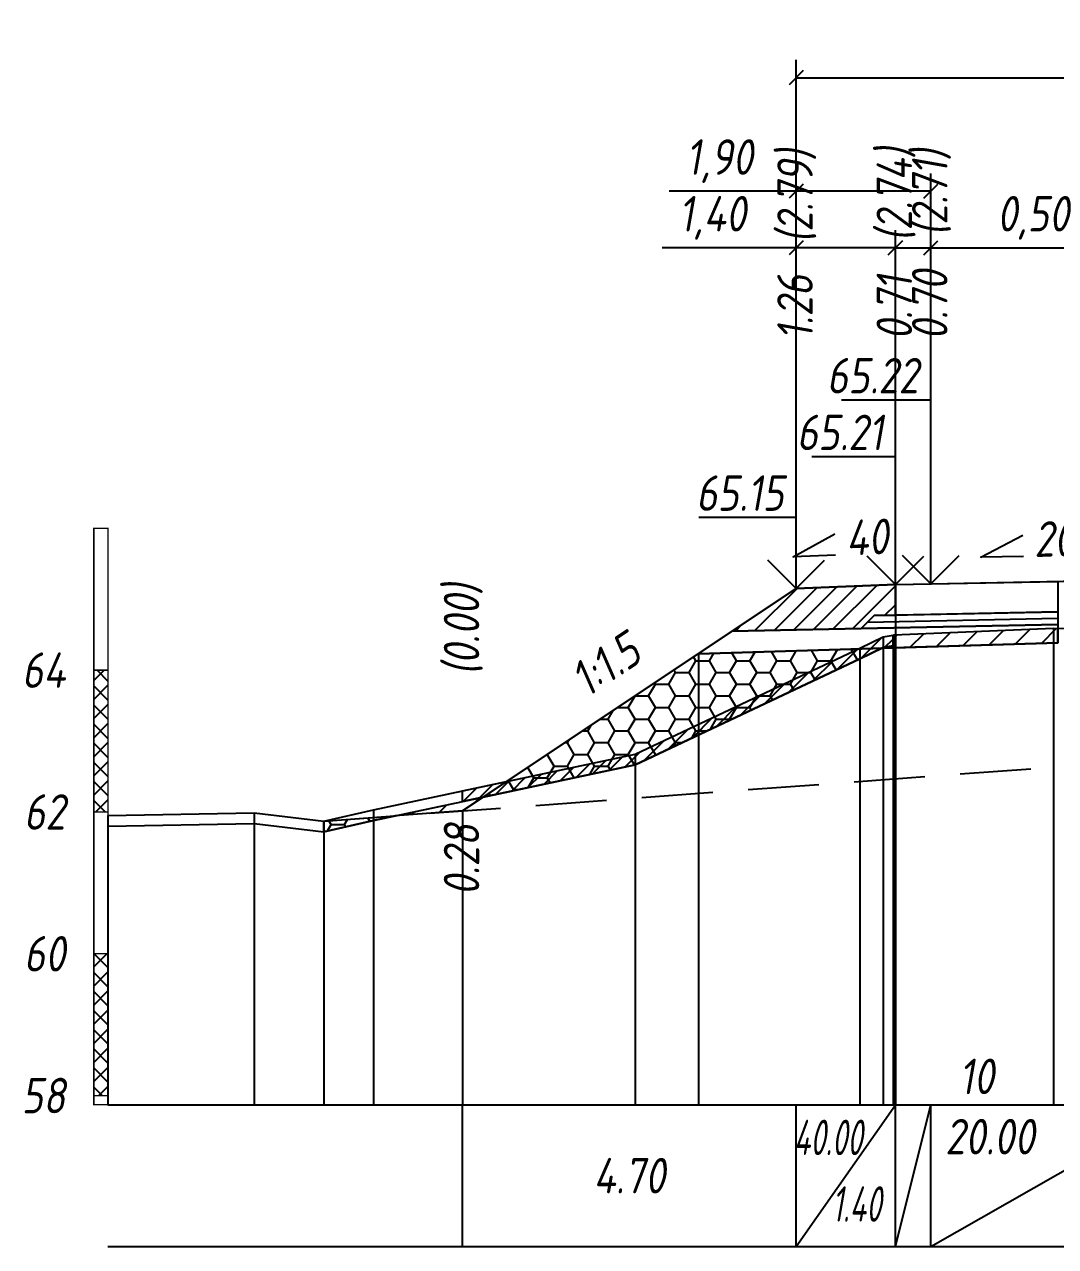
# Model space of a CAD drawing. Extents: x -717 to 1451, y -133302 to 233.
# Drawn here: x -347.6 to -274.9, y -131646.6 to -131560.4 of the extents above; entities that cross this region are included whole.
import ezdxf
from ezdxf.enums import TextEntityAlignment as Align

# ---------------------------------------------------------------- set-up
doc = ezdxf.new("R2010")
doc.units = 0
doc.linetypes.add('штриховая', pattern=[0.75, 0.5, -0.25])
for name, color, linetype in [('Интерполированный поперечник', 2, 'Continuous'), ('Код_514', 1, 'Continuous'), ('Контур_0', 7, 'Continuous'), ('Контур_2521', 7, 'Continuous'), ('Контур_2564', 7, 'Continuous'), ('Контур_2660', 7, 'Continuous'), ('Контур_2665', 7, 'Continuous'), ('Контур_400', 7, 'Continuous'), ('Контур_508', 7, 'Continuous'), ('Контур_512', 7, 'Continuous'), ('Контур_513', 7, 'Continuous'), ('Контур_818', 7, 'Continuous'), ('Красный поперечник', 1, 'Continuous'), ('Линейка абсолютных высот', 7, 'Continuous'), ('Объём_2501', 7, 'Continuous'), ('Объём_2564', 7, 'Continuous'), ('Объём_2650', 7, 'Continuous'), ('Объём_2660', 7, 'Continuous'), ('Объём_2661', 7, 'Continuous'), ('Объём_2665', 7, 'Continuous'), ('Объём_2666', 7, 'Continuous'), ('Объём_2667', 7, 'Continuous'), ('Объём_2668', 7, 'Continuous'), ('Объём_2669', 7, 'Continuous'), ('Объём_2675', 7, 'Continuous'), ('Откосы', 7, 'Continuous'), ('Отметки покрытия', 7, 'Continuous'), ('Рабочие отметки', 7, 'Continuous'), ('Рабочие отметки доп.', 7, 'Continuous'), ('Слои выравнивания', 7, 'Continuous'), ('Таблица', 7, 'Continuous'), ('Уклоны проезжей части', 7, 'Continuous'), ('Черный поперечник', 3, 'Continuous')]:
    doc.layers.add(name, color=color, linetype=linetype)
for name, color, linetype, true_color in [('Контур_2540', 2, 'Continuous', 0xffff00), ('Контур_2560', 2, 'Continuous', 0xffff00), ('Контур_2561', 7, 'Continuous', 0xff8040), ('Контур_2562', 3, 'Continuous', 0x00ff00), ('Контур_2563', 7, 'Continuous', 0xff8000), ('Контур_2570', 7, 'Continuous', 0x80ff00), ('Контур_2736', 4, 'Continuous', 0x00ffff), ('Контур_2737', 4, 'Continuous', 0x00ffff), ('Контур_2738', 4, 'Continuous', 0x00ffff), ('Контур_2739', 4, 'Continuous', 0x00ffff), ('Контур_2741', 4, 'Continuous', 0x00ffff), ('Контур_2742', 4, 'Continuous', 0x00ffff), ('Контур_2743', 4, 'Continuous', 0x00ffff), ('Контур_2744', 7, 'Continuous', 0xa4ffff), ('Контур_2745', 7, 'Continuous', 0xa4ffff), ('Контур_2747', 4, 'Continuous', 0x00ffff), ('Контур_2748', 4, 'Continuous', 0x00ffff), ('Контур_2749', 4, 'Continuous', 0x00ffff), ('Контур_2750', 4, 'Continuous', 0x00ffff), ('Контур_2751', 4, 'Continuous', 0x00ffff), ('Контур_2752', 4, 'Continuous', 0x00ffff), ('Контур_402', 7, 'Continuous', 0xff6464), ('Контур_703', 4, 'Continuous', 0x00ffff), ('Контур_705', 4, 'Continuous', 0x00ffff), ('Контур_707', 4, 'Continuous', 0x00ffff), ('Контур_720', 131, 'Continuous', 0xaaffff), ('Объём_2500', 7, 'Continuous', 0xc0c0c0), ('Объём_2520', 7, 'Continuous', 0x80ffff), ('Объём_2540', 2, 'Continuous', 0xffff00), ('Объём_2560', 2, 'Continuous', 0xffff00), ('Объём_2561', 7, 'Continuous', 0xff8040), ('Объём_2562', 3, 'Continuous', 0x00ff00), ('Объём_2563', 7, 'Continuous', 0xff8000), ('Объём_2570', 7, 'Continuous', 0x80ff00), ('Объём_2600', 7, 'Continuous', 0x808000), ('Объём_2746', 2, 'Continuous', 0xffff00)]:
    doc.layers.add(name, color=color, linetype=linetype, true_color=true_color)
doc.styles.get("Standard").update_dxf_attribs({"font": 'txt', "height": 2.5})
doc.styles.add('М', font='romand.shx', dxfattribs={"width": 0.8, "oblique": 10, "height": 2.5})
doc.dimstyles.new('ISO-25', dxfattribs={"dimtxt": 2.5, "dimasz": 2.5, "dimexe": 1.25, "dimexo": 0.625, "dimtad": 1, "dimtxsty": 'Standard', "dimcen": 2.5, "dimadec": 0, "dimazin": 0, "dimtfac": 1, "dimtmove": 0, "dimatfit": 3, "dimfxl": 1, "dimarcsym": 0})
pattern_1 = [(45.00000125, (-421.661, 26.4397), (-0.6735192404, 0.673519211), []), (135.00000034, (-421.661, 26.4397), (-0.673519222, -0.67351923), [])]
pattern_2 = [(0, (-421.661, 26.4397), (1.42875, 0.8248891935), [0.9525, -1.905]), (120, (-421.661, 26.4397), (-1.428749997, 0.824889199), [0.9525, -1.905]), (60, (-421.661, 26.4397), (3e-09, 1.6497783924), [-1.905, 0.9525])]
pattern_3 = [(45, (-421.661, 26.4397), (-0.898025612, 0.898025612), [])]

# ---------------------------------------------------------------- blocks, each defined once
blk = doc.blocks.new('_Oblique')
at = {"color": 0, "linetype": 'ByBlock', "lineweight": -2}
blk.add_line((-0.5, -0.5), (0.5, 0.5), dxfattribs=at)
blk = doc.blocks.new('*D2794')
at = {"color": 0, "lineweight": -2, "transparency": 16777216}
for p, q in [((-293.15, -131599.597), (-293.15, -131574.882)), ((-286.15, -131599.317), (-286.15, -131574.882)), ((-293.15, -131576.132), (-302.59, -131576.132)), ((-286.15, -131576.132), (-293.15, -131576.132))]:
    blk.add_line(p, q, dxfattribs=at)
at = {"layer": 'Defpoints', "color": 0, "transparency": 16777216}
for p in [(-286.15, -131576.132), (-293.15, -131600.222), (-286.15, -131599.942)]:
    blk.add_point(p, dxfattribs=at)
at = {"color": 0, "lineweight": -2, "transparency": 16777216, "rotation": 180}
blk.add_blockref('_Oblique', (-293.15, -131576.132), dxfattribs=at)
at = {"color": 0, "lineweight": -2, "transparency": 16777216}
blk.add_blockref('_Oblique', (-286.15, -131576.132), dxfattribs=at)
at = {"color": 0, "transparency": 16777216, "insert": (-299.05, -131574.019), "char_height": 2.5, "width": 8.75, "attachment_point": 5, "style": 'М'}
blk.add_mtext('1,40', dxfattribs=at)
blk = doc.blocks.new('*D2796')
at = {"color": 0, "lineweight": -2, "transparency": 16777216}
for p, q in [((-286.15, -131599.317), (-286.15, -131574.882)), ((-283.65, -131599.267), (-283.65, -131574.882)), ((-286.15, -131576.132), (-283.65, -131576.132)), ((-283.65, -131576.132), (-272.677, -131576.132))]:
    blk.add_line(p, q, dxfattribs=at)
at = {"layer": 'Defpoints', "color": 0, "transparency": 16777216}
for p in [(-283.65, -131576.132), (-283.65, -131599.892), (-286.15, -131599.942)]:
    blk.add_point(p, dxfattribs=at)
at = {"color": 0, "lineweight": -2, "transparency": 16777216, "rotation": 180}
blk.add_blockref('_Oblique', (-286.15, -131576.132), dxfattribs=at)
at = {"color": 0, "lineweight": -2, "transparency": 16777216}
blk.add_blockref('_Oblique', (-283.65, -131576.132), dxfattribs=at)
at = {"color": 0, "transparency": 16777216, "insert": (-276.439, -131574.019), "char_height": 2.5, "width": 9.16667, "attachment_point": 5, "style": 'М'}
blk.add_mtext('0,50', dxfattribs=at)
blk = doc.blocks.new('*D2799')
at = {"color": 0, "lineweight": -2, "transparency": 16777216}
for p, q in [((-293.15, -131599.597), (-293.15, -131570.882)), ((-283.65, -131599.267), (-283.65, -131570.882)), ((-293.15, -131572.132), (-302.093, -131572.132)), ((-283.65, -131572.132), (-293.15, -131572.132))]:
    blk.add_line(p, q, dxfattribs=at)
at = {"layer": 'Defpoints', "color": 0, "transparency": 16777216}
for p in [(-283.65, -131572.132), (-283.65, -131599.892), (-293.15, -131600.222)]:
    blk.add_point(p, dxfattribs=at)
at = {"color": 0, "lineweight": -2, "transparency": 16777216, "rotation": 180}
blk.add_blockref('_Oblique', (-293.15, -131572.132), dxfattribs=at)
at = {"color": 0, "lineweight": -2, "transparency": 16777216}
blk.add_blockref('_Oblique', (-283.65, -131572.132), dxfattribs=at)
at = {"color": 0, "transparency": 16777216, "insert": (-298.553, -131570.019), "char_height": 2.5, "width": 8.75, "attachment_point": 5, "style": 'М'}
blk.add_mtext('1,90', dxfattribs=at)
blk = doc.blocks.new('*D2800')
at = {"color": 0, "lineweight": -2, "transparency": 16777216}
for p, q in [((-293.15, -131599.597), (-293.15, -131562.882)), ((-176.072, -131600.13), (-176.072, -131562.882)), ((-293.15, -131564.132), (-176.072, -131564.132))]:
    blk.add_line(p, q, dxfattribs=at)
at = {"layer": 'Defpoints', "color": 0, "transparency": 16777216}
for p in [(-176.072, -131564.132), (-293.15, -131600.222), (-176.072, -131600.755)]:
    blk.add_point(p, dxfattribs=at)
at = {"color": 0, "lineweight": -2, "transparency": 16777216, "rotation": 180}
blk.add_blockref('_Oblique', (-293.15, -131564.132), dxfattribs=at)
at = {"color": 0, "lineweight": -2, "transparency": 16777216}
blk.add_blockref('_Oblique', (-176.072, -131564.132), dxfattribs=at)
at = {"color": 0, "transparency": 16777216, "insert": (-234.611, -131562.019), "char_height": 2.5, "width": 12.5, "attachment_point": 5, "style": 'М'}
blk.add_mtext('23,42', dxfattribs=at)

msp = doc.modelspace()

# ---------------------------------------------------------------- hatches: boundary and pattern name
at = {"layer": 'Линейка абсолютных высот'}
h = msp.add_hatch(dxfattribs=at)
h.set_pattern_fill('ANSI37', scale=0.3, style=0)
h.set_pattern_definition(pattern_1)
h.paths.add_polyline_path([(-341.661, -131615.913), (-341.661, -131605.913), (-342.661, -131605.913), (-342.661, -131615.913)])
h = msp.add_hatch(dxfattribs=at)
h.set_pattern_fill('ANSI37', scale=0.3, style=0)
h.set_pattern_definition(pattern_1)
h.paths.add_polyline_path([(-341.661, -131635.913), (-341.661, -131625.913), (-342.661, -131625.913), (-342.661, -131635.913)])
at = {"layer": 'Объём_2563'}
h = msp.add_hatch(dxfattribs=at)
h.set_pattern_fill('ANSI31', color=256, scale=0.3)
h.set_pattern_definition([(45, (-421.661, 26.4397), (-0.673519209, 0.673519209), [])])
h.paths.add_polyline_path([(-293.15, -131600.159), (-286.15, -131599.879), (-286.15, -131602.029), (-287.65, -131602.059), (-288.568, -131602.978), (-297.65, -131603.159)])
at = {"layer": 'Объём_2570'}
h = msp.add_hatch(dxfattribs=at)
h.set_pattern_fill('ANSI31', color=256, scale=0.2)
h.set_pattern_definition([(45, (-421.661, 26.43966), (-0.449012806, 0.449012806), [])])
h.paths.add_polyline_path([(-286.317, -131604.192), (-287.019, -131604.316), (-288.647, -131605.108), (-304.498, -131612.583), (-316.661, -131615.174), (-316.661, -131614.424), (-304.498, -131611.833), (-288.647, -131604.358), (-287.019, -131603.566), (-286.317, -131603.442)])
at = {"layer": 'Объём_2600'}
h = msp.add_hatch(dxfattribs=at)
h.set_pattern_fill('ANSI31', color=6, scale=0.4)
h.set_pattern_definition(pattern_3)
h.paths.add_polyline_path([(-286.259, -131603.433), (-275.015, -131602.959), (-274.706, -131602.964), (-274.706, -131603.991), (-287.117, -131604.364), (-287.019, -131604.316), (-286.317, -131604.192), (-286.317, -131603.442)])
h = msp.add_hatch(dxfattribs=at)
h.set_pattern_fill('HONEY', color=5, scale=0.3)
h.set_pattern_definition(pattern_2)
h.paths.add_polyline_path([(-300.037, -131604.751), (-287.117, -131604.364), (-288.647, -131605.108), (-304.498, -131612.583), (-315.207, -131614.864)])
h = msp.add_hatch(dxfattribs=at)
h.set_pattern_fill('ANSI31', color=6, scale=0.4)
h.set_pattern_definition(pattern_3)
h.paths.add_polyline_path([(-315.207, -131614.864), (-316.661, -131615.834), (-321.413, -131616.186)])
h = msp.add_hatch(dxfattribs=at)
h.set_pattern_fill('HONEY', color=5, scale=0.3)
h.set_pattern_definition(pattern_2)
h.paths.add_polyline_path([(-322.952, -131616.514), (-326.455, -131617.31), (-326.455, -131616.56), (-321.413, -131616.186)])

# ---------------------------------------------------------------- linework, layer by layer
at = {"layer": 'Интерполированный поперечник', "linetype": 'штриховая', "ltscale": 10, "flags": 128}
msp.add_lwpolyline([(-326.455, -131616.56), (-176.573, -131605.439)], dxfattribs=at)
at = {"layer": 'Код_514'}
for p, q in [((-316.661, -131646.56), (-316.661, -131636.56)), ((-293.15, -131646.56), (-293.15, -131636.56)), ((-293.15, -131646.56), (-286.15, -131636.56)), ((-286.15, -131646.56), (-286.15, -131636.56)), ((-286.15, -131646.56), (-283.65, -131636.56)), ((-283.65, -131646.56), (-283.65, -131636.56)), ((-283.65, -131646.56), (-266.15, -131636.56))]:
    msp.add_line(p, q, dxfattribs=at)
at = {"layer": 'Контур_0', "flags": 128}
for points in [[(-283.65, -131601.979), (-286.15, -131602.029), (-286.15, -131599.879), (-274.706, -131599.651), (-274.706, -131601.801), (-283.65, -131601.979), (-283.65, -131601.979)], [(-293.15, -131600.159), (-316.661, -131615.834), (-316.661, -131615.834), (-316.661, -131615.834), (-316.661, -131615.834), (-316.661, -131615.834), (-316.661, -131615.834), (-316.661, -131615.834), (-316.661, -131615.834), (-316.661, -131615.834), (-316.661, -131615.834), (-316.661, -131615.834), (-316.661, -131615.834), (-316.661, -131615.834), (-316.661, -131615.834), (-316.661, -131615.834)], [(-293.15, -131600.159), (-316.661, -131615.834), (-316.661, -131615.834), (-316.661, -131615.834), (-316.661, -131615.834), (-316.661, -131615.834), (-316.661, -131615.834), (-316.661, -131615.834), (-316.661, -131615.834), (-316.661, -131615.834), (-316.661, -131615.834), (-316.661, -131615.834), (-316.661, -131615.834), (-316.661, -131615.834), (-316.661, -131615.834), (-316.661, -131615.834), (-316.661, -131615.834), (-316.661, -131615.834), (-316.661, -131615.834), (-316.661, -131615.834), (-316.661, -131615.834), (-316.661, -131615.834), (-316.661, -131615.834), (-316.661, -131615.834), (-316.661, -131615.834), (-316.661, -131615.834), (-316.661, -131615.834), (-316.661, -131615.834), (-316.661, -131615.834), (-316.661, -131615.834)], [(-297.65, -131603.159), (-288.568, -131602.978), (-287.65, -131602.059), (-286.15, -131602.029)], [(-287.65, -131602.059), (-274.706, -131601.801), (-274.706, -131602.701), (-288.568, -131602.978), (-287.65, -131602.059), (-287.65, -131602.059)]]:
    msp.add_lwpolyline(points, dxfattribs=at)
at = {"layer": 'Контур_2521', "color": 250, "flags": 128}
msp.add_lwpolyline([(-288.109, -131602.519), (-274.706, -131602.251)], dxfattribs=at)
at = {"layer": 'Контур_2540', "flags": 128}
msp.add_lwpolyline([(-288.568, -131602.978), (-274.706, -131602.701), (-274.706, -131603.991), (-300.037, -131604.751), (-297.65, -131603.159), (-288.568, -131602.978), (-288.568, -131602.978)], dxfattribs=at)
at = {"layer": 'Контур_2560', "flags": 128}
msp.add_lwpolyline([(-293.15, -131600.159), (-293.15, -131600.159), (-293.15, -131600.159), (-286.15, -131599.879)], dxfattribs=at)
at = {"layer": 'Контур_2561', "flags": 128}
msp.add_lwpolyline([(-286.15, -131599.879), (-286.15, -131599.879), (-293.15, -131600.159), (-293.15, -131600.159), (-286.15, -131599.879)], dxfattribs=at)
at = {"layer": 'Контур_2562', "flags": 128}
msp.add_lwpolyline([(-293.15, -131600.159), (-293.15, -131600.159), (-293.15, -131600.159), (-293.15, -131600.159), (-293.15, -131600.159)], dxfattribs=at)
at = {"layer": 'Контур_2563', "flags": 128}
msp.add_lwpolyline([(-293.15, -131600.159), (-286.15, -131599.879), (-286.15, -131602.029), (-287.65, -131602.059), (-288.568, -131602.978), (-297.65, -131603.159), (-293.15, -131600.159), (-293.15, -131600.159)], dxfattribs=at)
at = {"layer": 'Контур_2564', "flags": 128}
msp.add_lwpolyline([(-293.15, -131600.159), (-286.15, -131599.879)], dxfattribs=at)
at = {"layer": 'Контур_2570', "flags": 128}
msp.add_lwpolyline([(-341.661, -131616.914), (-331.353, -131616.718), (-326.455, -131617.31), (-322.952, -131616.514), (-304.498, -131612.583), (-304.498, -131612.583), (-288.647, -131605.108), (-287.019, -131604.316), (-286.317, -131604.192), (-286.317, -131603.442), (-286.259, -131603.433), (-275.015, -131602.959), (-274.706, -131602.964), (-273.178, -131602.928), (-245.647, -131602.528), (-234.271, -131602.363), (-199.317, -131601.95)], dxfattribs=at)
at = {"layer": 'Контур_2660', "flags": 128}
msp.add_lwpolyline([(-300.037, -131604.751), (-274.706, -131603.991)], dxfattribs=at)
at = {"layer": 'Контур_2665', "flags": 128}
msp.add_lwpolyline([(-293.15, -131600.159), (-293.15, -131600.159)], dxfattribs=at)
at = {"layer": 'Контур_2736', "flags": 128}
msp.add_lwpolyline([(-293.15, -131600.159), (-316.661, -131615.834)], dxfattribs=at)
at = {"layer": 'Контур_2737', "flags": 128}
msp.add_lwpolyline([(-316.661, -131615.834), (-316.661, -131615.834)], dxfattribs=at)
at = {"layer": 'Контур_2738', "flags": 128}
msp.add_lwpolyline([(-316.661, -131615.834), (-316.661, -131615.834)], dxfattribs=at)
at = {"layer": 'Контур_2739', "flags": 128}
msp.add_lwpolyline([(-316.661, -131615.834), (-316.661, -131615.834)], dxfattribs=at)
at = {"layer": 'Контур_2741', "flags": 128}
msp.add_lwpolyline([(-316.661, -131615.834), (-316.661, -131615.834)], dxfattribs=at)
at = {"layer": 'Контур_2742', "flags": 128}
msp.add_lwpolyline([(-316.661, -131615.834), (-316.661, -131615.834)], dxfattribs=at)
at = {"layer": 'Контур_2743', "flags": 128}
msp.add_lwpolyline([(-316.661, -131615.834), (-316.661, -131615.834)], dxfattribs=at)
at = {"layer": 'Контур_2744', "flags": 128}
msp.add_lwpolyline([(-316.661, -131615.834), (-316.661, -131615.834)], dxfattribs=at)
msp.add_lwpolyline([(-316.661, -131615.834), (-316.661, -131615.834)], dxfattribs=at)
msp.add_lwpolyline([(-316.661, -131615.834), (-316.661, -131615.834)], dxfattribs=at)
msp.add_lwpolyline([(-316.661, -131615.834), (-316.661, -131615.834)], dxfattribs=at)
msp.add_lwpolyline([(-316.661, -131615.834), (-316.661, -131615.834)], dxfattribs=at)
msp.add_lwpolyline([(-316.661, -131615.834), (-316.661, -131615.834)], dxfattribs=at)
at = {"layer": 'Контур_2745', "flags": 128}
msp.add_lwpolyline([(-316.661, -131615.834), (-316.661, -131615.834)], dxfattribs=at)
msp.add_lwpolyline([(-316.661, -131615.834), (-316.661, -131615.834)], dxfattribs=at)
msp.add_lwpolyline([(-316.661, -131615.834), (-316.661, -131615.834)], dxfattribs=at)
msp.add_lwpolyline([(-316.661, -131615.834), (-316.661, -131615.834)], dxfattribs=at)
msp.add_lwpolyline([(-316.661, -131615.834), (-316.661, -131615.834)], dxfattribs=at)
msp.add_lwpolyline([(-316.661, -131615.834), (-316.661, -131615.834)], dxfattribs=at)
at = {"layer": 'Контур_2747', "flags": 128}
msp.add_lwpolyline([(-316.661, -131615.834), (-316.661, -131615.834)], dxfattribs=at)
at = {"layer": 'Контур_2748', "flags": 128}
msp.add_lwpolyline([(-316.661, -131615.834), (-316.661, -131615.834)], dxfattribs=at)
at = {"layer": 'Контур_2749', "flags": 128}
msp.add_lwpolyline([(-316.661, -131615.834), (-316.661, -131615.834)], dxfattribs=at)
at = {"layer": 'Контур_2750', "flags": 128}
msp.add_lwpolyline([(-316.661, -131615.834), (-316.661, -131615.834)], dxfattribs=at)
at = {"layer": 'Контур_2751', "flags": 128}
msp.add_lwpolyline([(-316.661, -131615.834), (-316.661, -131615.834)], dxfattribs=at)
at = {"layer": 'Контур_2752', "flags": 128}
msp.add_lwpolyline([(-316.661, -131615.834), (-316.661, -131615.834)], dxfattribs=at)
at = {"layer": 'Контур_400', "flags": 128}
msp.add_lwpolyline([(-286.15, -131599.879), (-283.65, -131599.829), (-283.65, -131599.829), (-283.65, -131599.829), (-283.65, -131599.829), (-283.65, -131599.829), (-283.65, -131599.829), (-266.15, -131599.479), (-245.647, -131599.069)], dxfattribs=at)
at = {"layer": 'Контур_402', "flags": 128}
msp.add_lwpolyline([(-300.037, -131604.751), (-274.706, -131603.991), (-274.706, -131602.964), (-273.178, -131602.928), (-245.647, -131602.528), (-234.271, -131602.363), (-208.618, -131602.06), (-207.047, -131602.091), (-207.047, -131602.041), (-205.476, -131602.073), (-205.476, -131602.023), (-197.054, -131602.191), (-197.054, -131604.577), (-168.982, -131605.419)], dxfattribs=at)
at = {"layer": 'Контур_508', "flags": 128}
msp.add_lwpolyline([(-316.661, -131615.834), (-300.037, -131604.751), (-274.706, -131603.991), (-274.706, -131602.964), (-273.178, -131602.928), (-245.647, -131602.528), (-234.271, -131602.363), (-208.618, -131602.06), (-207.047, -131602.091), (-207.047, -131602.041), (-205.476, -131602.073), (-205.476, -131602.023), (-197.054, -131602.191), (-197.054, -131604.577), (-168.982, -131605.419), (-158.233, -131612.585), (-156.233, -131612.585), (-146.138, -131605.856)], dxfattribs=at)
at = {"layer": 'Контур_512', "flags": 128}
msp.add_lwpolyline([(-316.661, -131615.834), (-300.037, -131604.751), (-274.706, -131603.991)], dxfattribs=at)
at = {"layer": 'Контур_513', "flags": 128}
msp.add_lwpolyline([(-316.661, -131615.834), (-300.037, -131604.751), (-274.706, -131603.991), (-274.706, -131602.964), (-273.178, -131602.928), (-245.647, -131602.528), (-234.271, -131602.363), (-208.618, -131602.06), (-207.047, -131602.091), (-207.047, -131602.041), (-205.476, -131602.073), (-205.476, -131602.023), (-197.054, -131602.191), (-197.054, -131604.577), (-168.982, -131605.419), (-158.233, -131612.585), (-156.233, -131612.585), (-146.138, -131605.856)], dxfattribs=at)
at = {"layer": 'Контур_703', "flags": 128}
for points in [[(-293.15, -131600.159), (-316.661, -131615.834)], [(-316.661, -131615.834), (-316.661, -131615.834)]]:
    msp.add_lwpolyline(points, dxfattribs=at)
at = {"layer": 'Контур_705', "flags": 128}
msp.add_lwpolyline([(-316.661, -131615.834), (-316.661, -131615.834)], dxfattribs=at)
at = {"layer": 'Контур_707', "flags": 128}
msp.add_lwpolyline([(-316.661, -131615.834), (-316.661, -131615.834)], dxfattribs=at)
at = {"layer": 'Контур_720', "flags": 128}
msp.add_lwpolyline([(-316.661, -131615.834), (-316.661, -131615.834)], dxfattribs=at)
at = {"layer": 'Контур_818', "flags": 128}
msp.add_lwpolyline([(-316.661, -131615.174), (-304.498, -131612.583), (-304.498, -131612.583), (-288.647, -131605.108), (-287.019, -131604.316), (-286.317, -131604.192), (-286.317, -131603.442), (-286.259, -131603.433), (-275.015, -131602.959), (-274.706, -131602.964), (-273.178, -131602.928), (-245.647, -131602.528), (-234.271, -131602.363), (-199.317, -131601.95)], dxfattribs=at)
at = {"layer": 'Красный поперечник'}
for p, q in [((-293.15, -131600.159), (-286.15, -131599.879)), ((-286.15, -131599.879), (-283.65, -131599.829)), ((-283.65, -131599.829), (-266.15, -131599.479)), ((-316.661, -131615.834), (-293.15, -131600.159)), ((-300.037, -131604.751), (-300.037, -131636.56)), ((-316.661, -131615.834), (-316.661, -131636.56))]:
    msp.add_line(p, q, dxfattribs=at)
at = {"layer": 'Линейка абсолютных высот', "color": 7, "const_width": 0.1, "flags": 128}
for points in [[(-341.661, -131605.913), (-341.661, -131595.913), (-342.661, -131595.913), (-342.661, -131605.913), (-341.661, -131605.913)], [(-341.661, -131615.913), (-341.661, -131605.913), (-342.661, -131605.913), (-342.661, -131615.913), (-341.661, -131615.913)], [(-341.661, -131625.913), (-341.661, -131615.913), (-342.661, -131615.913), (-342.661, -131625.913), (-341.661, -131625.913)], [(-341.661, -131635.913), (-341.661, -131625.913), (-342.661, -131625.913), (-342.661, -131635.913), (-341.661, -131635.913)], [(-341.661, -131636.56), (-341.661, -131635.913), (-342.661, -131635.913), (-342.661, -131636.56), (-341.661, -131636.56)]]:
    msp.add_lwpolyline(points, dxfattribs=at)
at = {"layer": 'Объём_2500', "flags": 128}
msp.add_lwpolyline([(-283.65, -131601.979), (-286.15, -131602.029), (-286.15, -131599.879), (-274.706, -131599.651), (-274.706, -131601.801), (-283.65, -131601.979), (-283.65, -131601.979)], dxfattribs=at)
at = {"layer": 'Объём_2501', "flags": 128}
msp.add_lwpolyline([(-286.15, -131599.879), (-283.65, -131599.829), (-283.65, -131599.829), (-283.65, -131599.829), (-283.65, -131599.829), (-283.65, -131599.829), (-283.65, -131599.829), (-266.15, -131599.479), (-245.647, -131599.069)], dxfattribs=at)
at = {"layer": 'Объём_2520', "color": 250, "flags": 128}
msp.add_lwpolyline([(-287.65, -131602.059), (-274.706, -131601.801), (-274.706, -131602.701), (-288.568, -131602.978), (-287.65, -131602.059), (-287.65, -131602.059)], dxfattribs=at)
at = {"layer": 'Объём_2540', "flags": 128}
msp.add_lwpolyline([(-288.568, -131602.978), (-274.706, -131602.701), (-274.706, -131603.991), (-300.037, -131604.751), (-297.65, -131603.159), (-288.568, -131602.978), (-288.568, -131602.978)], dxfattribs=at)
at = {"layer": 'Объём_2560', "flags": 128}
msp.add_lwpolyline([(-293.15, -131600.159), (-293.15, -131600.159), (-293.15, -131600.159), (-286.15, -131599.879)], dxfattribs=at)
at = {"layer": 'Объём_2561', "flags": 128}
msp.add_lwpolyline([(-286.15, -131599.879), (-286.15, -131599.879), (-293.15, -131600.159), (-293.15, -131600.159), (-286.15, -131599.879)], dxfattribs=at)
at = {"layer": 'Объём_2562', "flags": 128}
msp.add_lwpolyline([(-293.15, -131600.159), (-293.15, -131600.159), (-293.15, -131600.159), (-293.15, -131600.159), (-293.15, -131600.159)], dxfattribs=at)
at = {"layer": 'Объём_2563', "color": 250, "flags": 128}
msp.add_lwpolyline([(-293.15, -131600.159), (-286.15, -131599.879), (-286.15, -131602.029), (-287.65, -131602.059), (-288.568, -131602.978), (-297.65, -131603.159), (-293.15, -131600.159), (-293.15, -131600.159)], dxfattribs=at)
at = {"layer": 'Объём_2564', "flags": 128}
msp.add_lwpolyline([(-293.15, -131600.159), (-286.15, -131599.879)], dxfattribs=at)
at = {"layer": 'Объём_2570', "flags": 128}
msp.add_lwpolyline([(-286.317, -131604.192), (-287.019, -131604.316), (-288.647, -131605.108), (-304.498, -131612.583), (-316.661, -131615.174), (-316.661, -131614.424), (-304.498, -131611.833), (-288.647, -131604.358), (-287.019, -131603.566), (-286.317, -131603.442), (-286.317, -131604.192), (-286.317, -131604.192)], dxfattribs=at)
at = {"layer": 'Объём_2600', "color": 5, "flags": 128}
for points in [[(-300.037, -131604.751), (-287.117, -131604.364), (-288.647, -131605.108), (-304.498, -131612.583), (-315.207, -131614.864), (-300.037, -131604.751), (-300.037, -131604.751)], [(-322.952, -131616.514), (-326.455, -131617.31), (-326.455, -131616.56), (-321.413, -131616.186), (-322.952, -131616.514), (-322.952, -131616.514)]]:
    msp.add_lwpolyline(points, dxfattribs=at)
at = {"layer": 'Объём_2650', "color": 6, "flags": 128}
for points in [[(-286.259, -131603.433), (-275.015, -131602.959), (-274.706, -131602.964), (-274.706, -131603.991), (-287.117, -131604.364), (-287.019, -131604.316), (-286.317, -131604.192), (-286.317, -131603.442), (-286.259, -131603.433), (-286.259, -131603.433)], [(-315.207, -131614.864), (-316.661, -131615.834), (-321.413, -131616.186), (-315.207, -131614.864), (-315.207, -131614.864)]]:
    msp.add_lwpolyline(points, dxfattribs=at)
at = {"layer": 'Объём_2660', "flags": 128}
msp.add_lwpolyline([(-300.037, -131604.751), (-274.706, -131603.991)], dxfattribs=at)
at = {"layer": 'Объём_2661', "flags": 128}
msp.add_lwpolyline([(-293.15, -131600.159), (-316.661, -131615.834)], dxfattribs=at)
at = {"layer": 'Объём_2665', "flags": 128}
msp.add_lwpolyline([(-293.15, -131600.159), (-293.15, -131600.159)], dxfattribs=at)
at = {"layer": 'Объём_2666', "flags": 128}
msp.add_lwpolyline([(-293.15, -131600.159), (-316.661, -131615.834)], dxfattribs=at)
at = {"layer": 'Объём_2667', "flags": 128}
msp.add_lwpolyline([(-316.661, -131615.834), (-316.661, -131615.834)], dxfattribs=at)
msp.add_lwpolyline([(-316.661, -131615.834), (-316.661, -131615.834)], dxfattribs=at)
at = {"layer": 'Объём_2668', "flags": 128}
msp.add_lwpolyline([(-316.661, -131615.834), (-316.661, -131615.834)], dxfattribs=at)
msp.add_lwpolyline([(-316.661, -131615.834), (-316.661, -131615.834)], dxfattribs=at)
at = {"layer": 'Объём_2669', "flags": 128}
msp.add_lwpolyline([(-316.661, -131615.834), (-316.661, -131615.834)], dxfattribs=at)
msp.add_lwpolyline([(-316.661, -131615.834), (-316.661, -131615.834)], dxfattribs=at)
at = {"layer": 'Объём_2675', "flags": 128}
msp.add_lwpolyline([(-316.661, -131615.834), (-316.661, -131615.834)], dxfattribs=at)
msp.add_lwpolyline([(-316.661, -131615.834), (-316.661, -131615.834)], dxfattribs=at)
msp.add_lwpolyline([(-316.661, -131615.834), (-316.661, -131615.834)], dxfattribs=at)
msp.add_lwpolyline([(-316.661, -131615.834), (-316.661, -131615.834)], dxfattribs=at)
msp.add_lwpolyline([(-316.661, -131615.834), (-316.661, -131615.834)], dxfattribs=at)
msp.add_lwpolyline([(-316.661, -131615.834), (-316.661, -131615.834)], dxfattribs=at)
msp.add_lwpolyline([(-316.661, -131615.834), (-316.661, -131615.834)], dxfattribs=at)
msp.add_lwpolyline([(-316.661, -131615.834), (-316.661, -131615.834)], dxfattribs=at)
msp.add_lwpolyline([(-316.661, -131615.834), (-316.661, -131615.834)], dxfattribs=at)
msp.add_lwpolyline([(-316.661, -131615.834), (-316.661, -131615.834)], dxfattribs=at)
msp.add_lwpolyline([(-316.661, -131615.834), (-316.661, -131615.834)], dxfattribs=at)
msp.add_lwpolyline([(-316.661, -131615.834), (-316.661, -131615.834)], dxfattribs=at)
at = {"layer": 'Объём_2746', "flags": 128}
msp.add_lwpolyline([(-286.259, -131603.433), (-275.015, -131602.959), (-274.706, -131602.964), (-274.706, -131603.991), (-287.117, -131604.364), (-287.019, -131604.316), (-286.317, -131604.192), (-286.317, -131603.442), (-286.259, -131603.433), (-286.259, -131603.433)], dxfattribs=at)
at = {"layer": 'Откосы', "color": 1, "flags": 128}
for points in [[(-290.363, -131597.809), (-293.361, -131597.929), (-290.423, -131596.31)], [(-277.126, -131597.888), (-280.125, -131597.948), (-277.156, -131596.388)]]:
    msp.add_lwpolyline(points, dxfattribs=at)
at = {"layer": 'Отметки покрытия', "color": 1}
for p, q in [((-283.65, -131586.879), (-289.95, -131586.879)), ((-283.65, -131599.829), (-283.65, -131586.879)), ((-286.15, -131590.879), (-292.05, -131590.879)), ((-286.15, -131599.879), (-286.15, -131590.879)), ((-293.15, -131595.159), (-300, -131595.159)), ((-293.15, -131600.159), (-293.15, -131595.159)), ((-293.15, -131600.159), (-295.15, -131598.159)), ((-293.15, -131600.159), (-291.15, -131598.159)), ((-286.15, -131599.879), (-288.15, -131597.879)), ((-286.15, -131599.879), (-284.15, -131597.879)), ((-283.65, -131599.829), (-285.65, -131597.829)), ((-283.65, -131599.829), (-281.65, -131597.829))]:
    msp.add_line(p, q, dxfattribs=at)
at = {"layer": 'Слои выравнивания'}
msp.add_line((-286.15, -131599.879), (-286.15, -131636.56), dxfattribs=at)
at = {"layer": 'Таблица'}
for p, q in [((-341.661, -131636.56), (-121.138, -131636.56)), ((-341.661, -131646.56), (-121.138, -131646.56))]:
    msp.add_line(p, q, dxfattribs=at)
at = {"layer": 'Черный поперечник', "color": 7}
for p, q in [((-275.015, -131602.959), (-275.015, -131636.56)), ((-287.019, -131603.566), (-287.019, -131636.56)), ((-286.317, -131603.442), (-286.317, -131636.56)), ((-286.259, -131603.433), (-286.259, -131636.56)), ((-288.647, -131604.358), (-288.647, -131636.56)), ((-304.498, -131611.833), (-304.498, -131636.56)), ((-341.661, -131616.164), (-341.661, -131636.56)), ((-331.353, -131615.968), (-331.353, -131636.56)), ((-322.952, -131615.764), (-322.952, -131636.56)), ((-326.455, -131616.56), (-326.455, -131636.56))]:
    msp.add_line(p, q, dxfattribs=at)
at = {"layer": 'Черный поперечник', "flags": 128}
msp.add_lwpolyline([(-341.661, -131616.164), (-331.353, -131615.968), (-326.455, -131616.56), (-322.952, -131615.764), (-304.498, -131611.833), (-288.647, -131604.358), (-287.019, -131603.566), (-286.317, -131603.442), (-286.259, -131603.433), (-275.015, -131602.959), (-274.706, -131602.964), (-273.178, -131602.928), (-245.647, -131602.528), (-234.271, -131602.363), (-199.317, -131601.95)], dxfattribs=at)

# ---------------------------------------------------------------- texts
at = {"layer": 'Код_514', "style": 'М', "oblique": 10}
for s, width, p in [('40.00', 0.6, (-293.333, -131637.614)), ('20.00', 0.8, (-282.65, -131637.56))]:
    msp.add_text(s, height=2.5, dxfattribs=dict(at, width=width)).set_placement(p, align=Align.TOP_LEFT)
at = {"layer": 'Код_514', "style": 'М', "oblique": 10, "width": 0.8}
msp.add_text('4.70', height=2.5, dxfattribs=at).set_placement((-304.905, -131641.56), align=Align.MIDDLE_CENTER)
at = {"layer": 'Код_514', "style": 'М', "oblique": 10, "width": 0.6}
msp.add_text('1.40', height=2.5, dxfattribs=at).set_placement((-287.15, -131645.56), align=Align.BOTTOM_RIGHT)
at = {"layer": 'Линейка абсолютных высот', "style": 'М', "oblique": 10, "width": 0.8}
for s, p in [('64', (-344.661, -131605.913)), ('62', (-344.661, -131615.913)), ('60', (-344.661, -131625.913)), ('58', (-344.661, -131635.913))]:
    msp.add_text(s, height=2.5, dxfattribs=at).set_placement(p, align=Align.MIDDLE_RIGHT)
at = {"layer": 'Отметки покрытия', "color": 1, "style": 'М', "oblique": 10, "width": 0.8}
for s, p in [('65.22', (-284.509, -131587.148)), ('65.21', (-287.009, -131591.148)), ('65.15', (-294.009, -131595.428))]:
    msp.add_text(s, height=2.5, dxfattribs=at).set_placement(p, align=Align.BOTTOM_RIGHT)
at = {"layer": 'Рабочие отметки', "color": 1, "style": 'М', "oblique": 10, "width": 0.8}
for s, p in [('1.26', (-293.228, -131582.629)), ('0.71', (-286.228, -131582.629)), ('0.70', (-283.728, -131582.629))]:
    msp.add_text(s, height=2.5, rotation=90, dxfattribs=at).set_placement(p, align=Align.MIDDLE_LEFT)
msp.add_text('0.28', height=2.5, rotation=90, dxfattribs=at).set_placement((-316.739, -131616.764), align=Align.MIDDLE_RIGHT)
at = {"layer": 'Рабочие отметки доп.', "color": 1, "style": 'М', "oblique": 10, "width": 0.8}
for s, p in [('(2.74)', (-286.228, -131575.679)), ('(2.79)', (-293.228, -131575.779)), ('(2.71)', (-283.728, -131575.279)), ('(0.00)', (-316.739, -131606.264))]:
    msp.add_text(s, height=2.5, rotation=90, dxfattribs=at).set_placement(p, align=Align.MIDDLE_LEFT)
at = {"layer": 'Слои выравнивания', "style": 'М', "oblique": 10, "width": 0.8}
msp.add_text('10', height=2.5, dxfattribs=at).set_placement((-280.428, -131636.56), align=Align.BOTTOM_CENTER)
at = {"layer": 'Уклоны проезжей части', "color": 1, "style": 'М', "oblique": 10, "width": 0.8}
for s, rotation, p in [('40', 2.29061, (-288.059, -131598.525)), ('20', 1.14576, (-274.92, -131598.655)), ('1:1.5', 33.69007, (-305.46, -131607.164))]:
    msp.add_text(s, height=2.5, rotation=rotation, dxfattribs=at).set_placement(p, align=Align.BOTTOM_CENTER)

# ---------------------------------------------------------------- dimensions: what is measured, and where the dimension line sits
at = {"color": 5}
dim = msp.add_linear_dim(base=(-176.072, -131564.132), p1=(-293.15, -131600.222), p2=(-176.072, -131600.755), angle=180, dimstyle='ISO-25', override={"dimasz": 1, "dimlfac": 0.2, "dimzin": 0, "dimtxsty": 'М', "dimblk1": 'Oblique', "dimblk2": 'Oblique', "dimsah": 1}, dxfattribs=at)
dim.commit()
dim.dimension.update_dxf_attribs({"geometry": '*D2800', "text_midpoint": (-234.611, -131562.019)})
for base, p1, p2, picture, middle in [((-283.65, -131572.132), (-293.15, -131600.222), (-283.65, -131599.892), '*D2799', (-298.553, -131572.132)), ((-286.15, -131576.132), (-293.15, -131600.222), (-286.15, -131599.942), '*D2794', (-299.05, -131576.132)), ((-283.65, -131576.132), (-286.15, -131599.942), (-283.65, -131599.892), '*D2796', (-276.439, -131576.132))]:
    dim = msp.add_linear_dim(base=base, p1=p1, p2=p2, angle=180, dimstyle='ISO-25', override={"dimasz": 1, "dimlfac": 0.2, "dimzin": 0, "dimtxsty": 'М', "dimblk1": 'Oblique', "dimblk2": 'Oblique', "dimsah": 1}, dxfattribs=at)
    dim.commit()
    dim.dimension.update_dxf_attribs({"geometry": picture, "text_midpoint": middle, "dimtype": 160})

doc.saveas('drawing.dxf')
